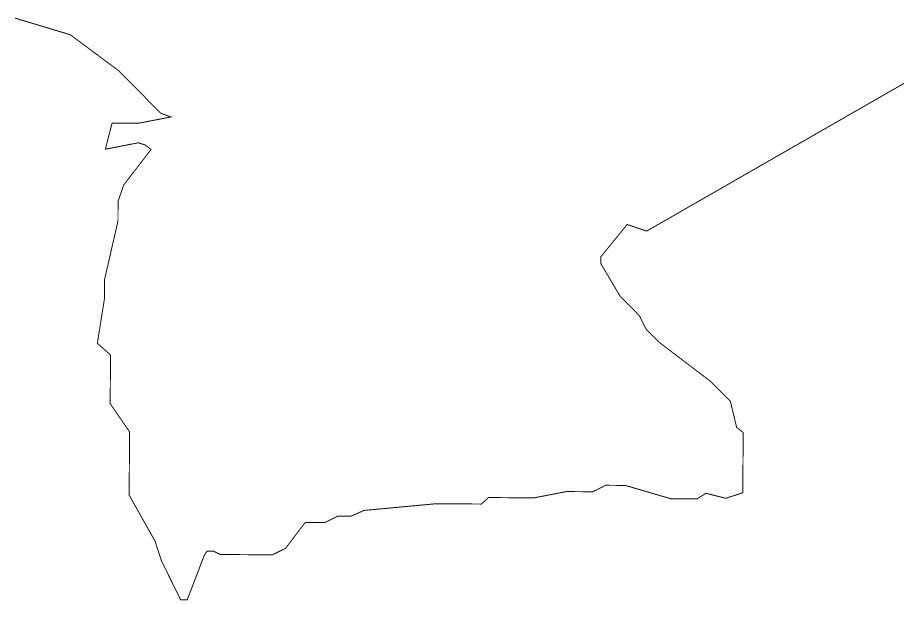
# Model space of a CAD drawing. Header units: metres. Extents: x 319606 to 325843, y 1825824 to 1831423.
# Drawn here: x 321463 to 323320, y 1829342 to 1830572 of the extents above; entities that cross this region are included whole.
import ezdxf

# ---------------------------------------------------------------- set-up
doc = ezdxf.new("R2010")
doc.units = ezdxf.units.M

msp = doc.modelspace()

# ---------------------------------------------------------------- linework, layer by layer
at = {"color": 6, "const_width": 2}
msp.add_lwpolyline([(321457, 1830571.5), (321573.9, 1830536.3), (321676.7, 1830459.8), (321764.6, 1830370.7), (321786.3, 1830362.6), (321717.3, 1830349.3), (321662.2, 1830349.7), (321648, 1830294.6), (321717, 1830308), (321731.4, 1830303.9), (321744.5, 1830294), (321686.6, 1830218.8), (321674.8, 1830184.2), (321674.6, 1830142.9), (321646.2, 1830019.1), (321645.9, 1829977.8), (321631.1, 1829884.7), (321658.9, 1829860.2), (321658.2, 1829757.2), (321699.1, 1829697.7), (321698.2, 1829564.1), (321752.7, 1829467.2), (321766.2, 1829425.8), (321807, 1829342.9), (321820.7, 1829342.8), (321856.8, 1829437.2), (321862.7, 1829445.8), (321876.5, 1829445.7), (321890.3, 1829438.7), (322000.5, 1829438), (322028.1, 1829451.6), (322069.8, 1829506.4), (322111.2, 1829506.2), (322138.8, 1829519.8), (322166.4, 1829519.6), (322194, 1829531.8), (322345.6, 1829545.9), (322442.1, 1829545.3), (322456, 1829559), (322552.4, 1829558.3), (322621.4, 1829571.6), (322676.5, 1829571.2), (322704.2, 1829584.9), (322745.5, 1829584.6), (322841.7, 1829556.4), (322896.8, 1829556), (322915.5, 1829568), (322957.4, 1829557.4), (322993.4, 1829569.1), (322994.2, 1829696.2), (322980.5, 1829707), (322967.1, 1829762.2), (322926, 1829803.8), (322816.4, 1829887.2), (322789, 1829914.9), (322775.4, 1829942.6), (322734.4, 1829984.2), (322693.5, 1830053.4), (322693.6, 1830067.1), (322749.2, 1830135.6), (322790.4, 1830121.6), (323420.9, 1830483.7)], dxfattribs=at)

doc.saveas('drawing.dxf')
